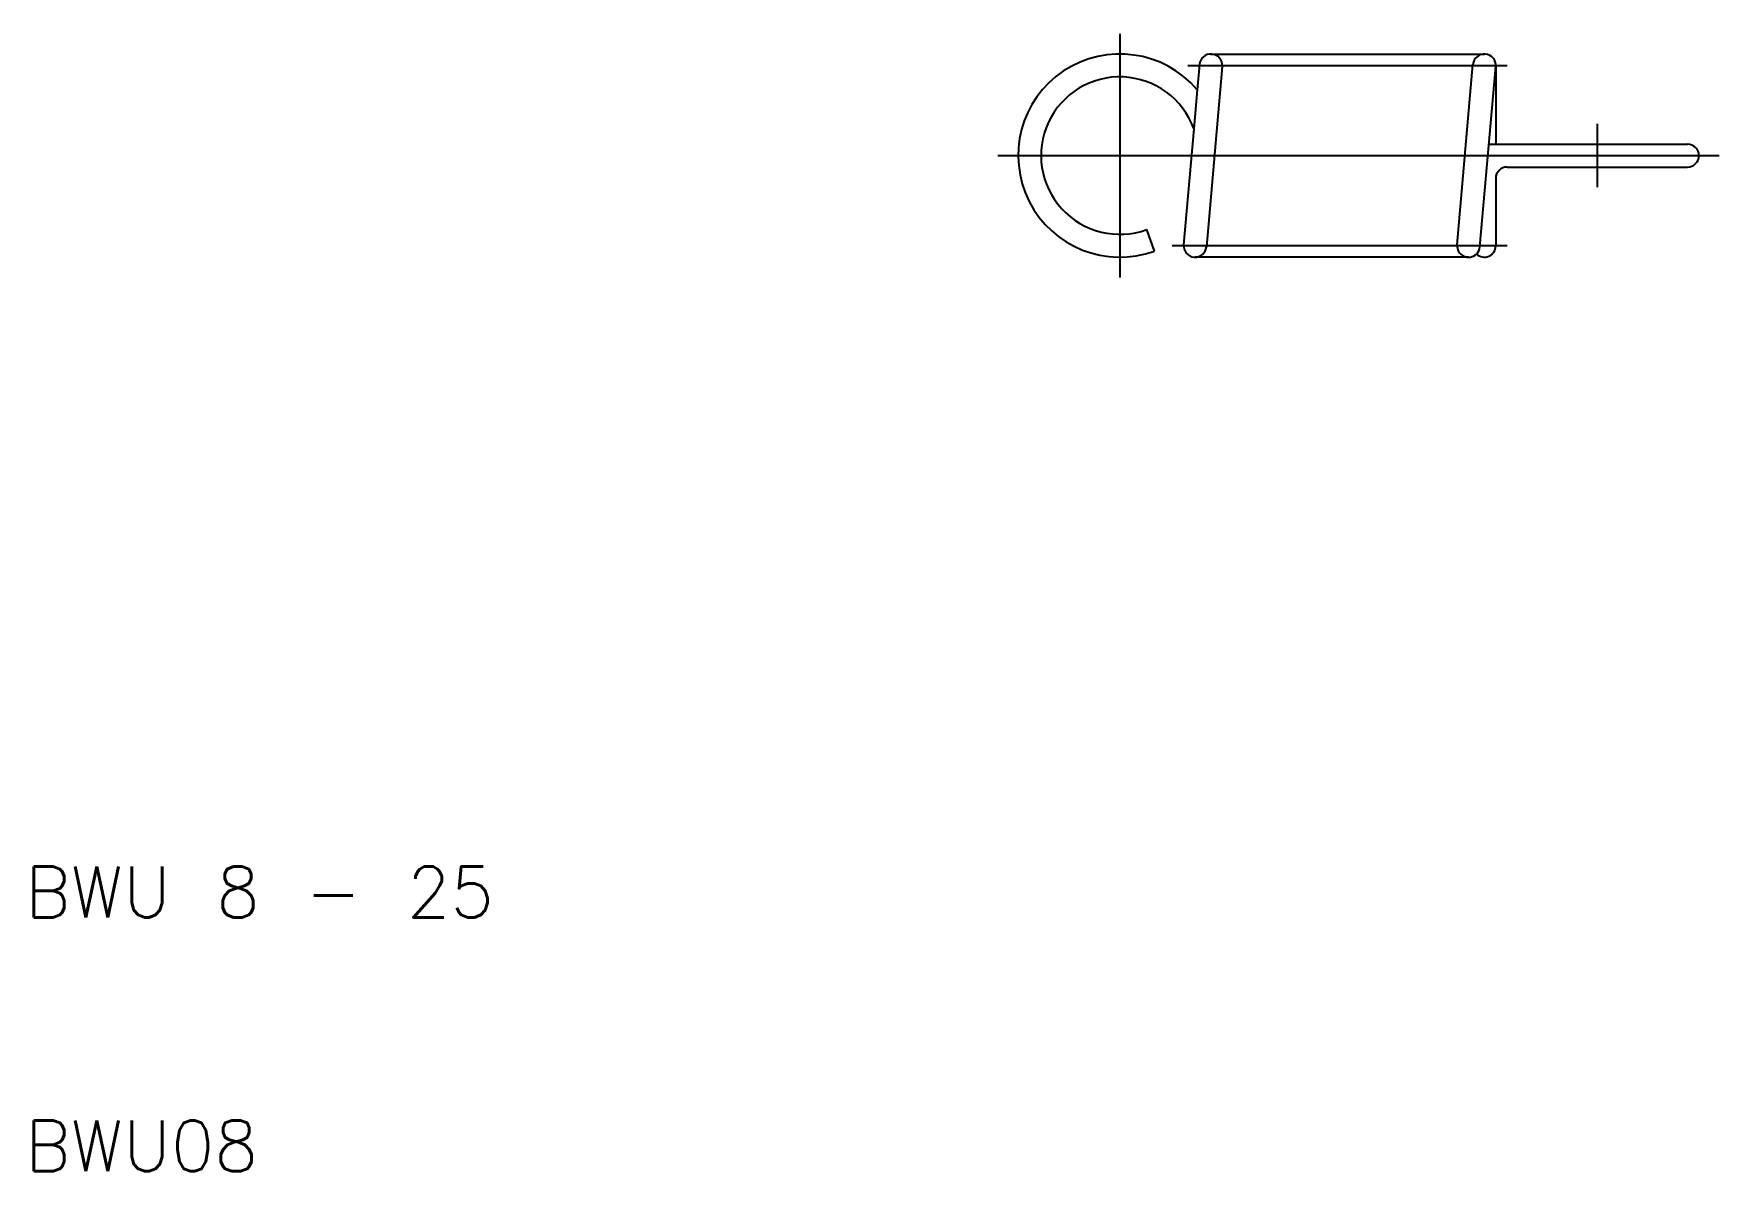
# Model space of a CAD drawing. Extents: x 10.3 to 76.7, y 10 to 54.8.
import ezdxf

# ---------------------------------------------------------------- set-up
doc = ezdxf.new("R2010")
doc.units = 0
doc.linetypes.add('CENTER', pattern=[50.8, 31.75, -6.35, 6.35, -6.35])
doc.linetypes.add('DASHED', pattern=[19.05, 12.7, -6.35])
doc.layers.get('0').update_dxf_attribs({"linetype": 'CONTINUOUS'})
doc.layers.add('CENTER', color=1, linetype='CENTER')
doc.styles.get("Standard").update_dxf_attribs({"font": 'txt.shx'})

msp = doc.modelspace()

# ---------------------------------------------------------------- linework, layer by layer
at = {"color": 3, "linetype": 'DASHED'}
for p, q in [((56.683, 54), (67.452, 54)), ((66.831, 46), (56.061, 46))]:
    msp.add_line(p, q, dxfattribs=at)
for p, q in [((56.234, 53.589), (56.147, 52.591)), ((57.131, 53.511), (56.51, 46.411)), ((66.382, 46.489), (67.003, 53.589)), ((67.279, 46.411), (67.9, 53.511)), ((67.9, 53.511), (67.9, 50.45)), ((56.147, 52.591), (56.013, 51.06)), ((56.013, 51.06), (55.613, 46.489)), ((67.632, 50.45), (67.9, 50.45)), ((67.9, 50.45), (75.45, 50.45)), ((68.35, 49.55), (75.45, 49.55)), ((67.9, 49.1), (67.9, 46.45)), ((54.468, 46.241), (54.16, 47.087))]:
    msp.add_line(p, q)
for centre, radius, start, end in [((53.1, 50), 4, 40.38105, 290), ((56.683, 53.55), 0.45, 355, 175), ((67.452, 53.55), 0.45, 355, 175), ((53.1, 50), 3.1, 20, 290), ((75.45, 50), 0.45, 270, 90), ((68.35, 49.1), 0.45, 90, 180), ((56.061, 46.45), 0.45, 175, 355), ((66.831, 46.45), 0.45, 175, 313.49456), ((67.45, 46.45), 0.45, 226.50544, 0), ((66.831, 46.45), 0.45, 313.49456, 355)]:
    msp.add_arc(centre, radius, start, end)
at = {"layer": 'CENTER'}
for p, q in [((53.1, 54.8), (53.1, 45.2)), ((55.783, 53.55), (68.352, 53.55)), ((71.9, 48.75), (71.9, 51.25)), ((48.3, 50), (76.7, 50)), ((68.35, 46.45), (55.161, 46.45))]:
    msp.add_line(p, q, dxfattribs=at)

# ---------------------------------------------------------------- texts
for s, p in [('BWU 8 - 25', (10, 20)), ('BWU08', (10, 10))]:
    msp.add_text(s, height=2).set_placement(p)

doc.saveas('drawing.dxf')
